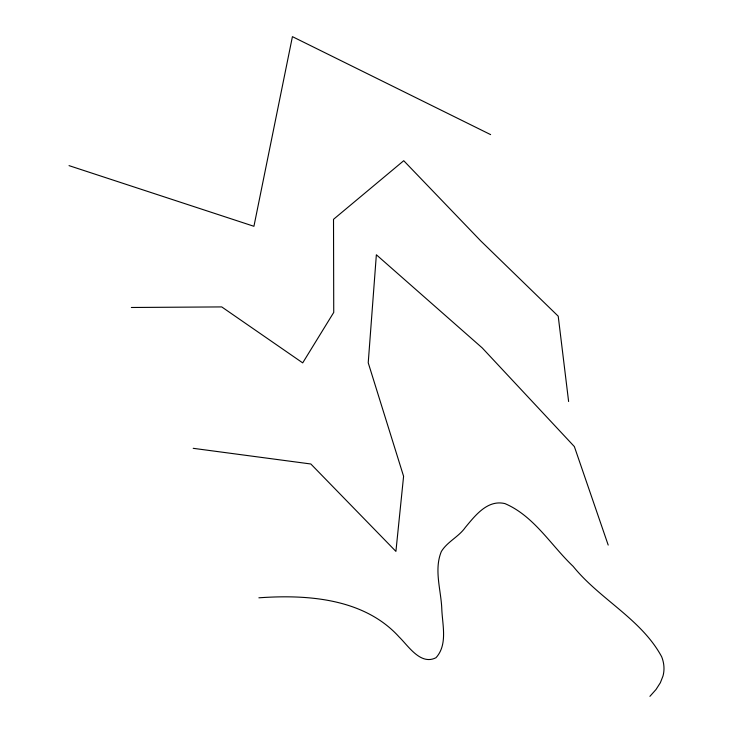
<?xml version="1.0" encoding="UTF-8"?>
<svg xmlns="http://www.w3.org/2000/svg" width="733" height="733" viewBox="0 0 733 733"><rect width="100%" height="100%" fill="white"/><g stroke="black" fill="none" stroke-linecap="round" stroke-linejoin="round"><path stroke-width="1.1" d="M649.905 696.35L656.044 689.469L660.36 682.725L662.962 676.092A54.398 39.014 13.9 0 0 661.688 656.795C641.32 618.982 599.741 599.319 573.151 566.352C550.941 545.279 533.954 515.959 504.936 503.598C487.5 499.411 475.149 515.629 465.363 527.384C458.766 536.84 447.35 541.65 441.348 551.5C433.789 569.779 441.092 590.157 441.797 609.031C442.393 624.892 447.863 644.683 436.007 657.703C420.669 665.619 408.473 646.094 399.1 636.931C364.2 598.394 307.494 594.326 258.886 597.816M131.344 307.484L221.733 306.916L302.702 362.881L333.735 312.423L333.515 219.323L403.727 160.71L480.766 240.928L558.216 316.189L568.616 401.51M193.21 448.321L310.838 463.989L395.912 551.39L403.59 476.276L368.223 362.78L376.359 254.772L482.232 347.918L574.36 446.58L608.198 545.068M69.03 165.631L253.93 226.295L292.421 36.65L490.624 134.615"/></g></svg>
